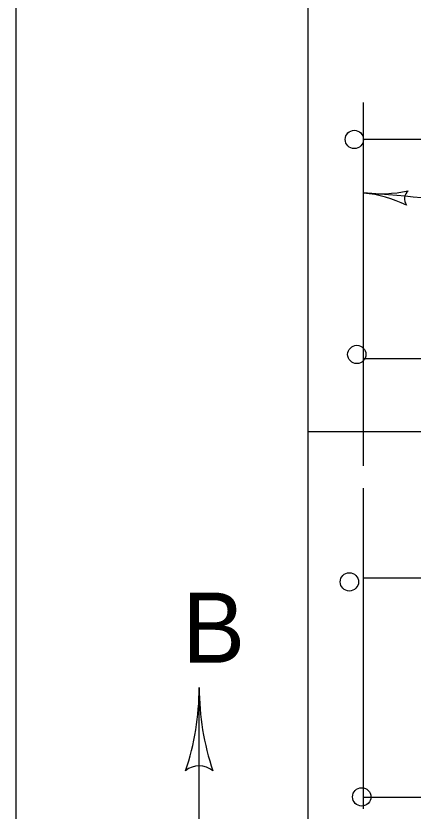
# Model space of a CAD drawing. Extents: x 997.6 to 1037, y 998.9 to 1022.8.
# Drawn here: x 1007 to 1008.357, y 1017.595 to 1020.313 of the extents above; entities that cross this region are included whole.
import ezdxf

# ---------------------------------------------------------------- set-up
doc = ezdxf.new("R2010")
doc.units = 0
for name, color, linetype in [('Level 1', 7, 'Continuous'), ('Level 10', 7, 'Continuous'), ('Level 11', 7, 'Continuous'), ('Level 2', 7, 'Continuous')]:
    doc.layers.add(name, color=color, linetype=linetype)

msp = doc.modelspace()

# ---------------------------------------------------------------- linework, layer by layer
at = {"layer": 'Level 1'}
for p, q in [((1007.9992, 1014.141), (1007.9992, 1020.3921)), ((1007.9992, 1018.8921), (1010.9992, 1018.8921)), ((1007.6263, 1018.0171), (1007.6237, 1017.9369)), ((1007.6263, 1017.2671), (1007.6263, 1018.0171))]:
    msp.add_line(p, q, dxfattribs=at)
for centre, radius, start, end in [((1008.2415, 1020.1738), 0.4688, 263.4796, 282.1484), ((1008.2415, 1020.1738), 0.4688, 263.4796, 282.1484), ((1008.2415, 1020.1738), 0.4688, 263.4674, 263.4796), ((1008.2415, 1020.1738), 0.4688, 263.4674, 263.4796), ((1007.9259, 1015.4398), 4.2763, 80.3998, 86.4829), ((1008.135, 1019.2424), 0.4688, 64.8268, 83.4735), ((1008.135, 1019.2424), 0.4688, 64.8268, 83.4735), ((1008.3653, 1019.6878), 0.0375, 132.2542, 214.3709), ((1008.3653, 1019.6878), 0.0375, 132.2542, 214.3709), ((1006.7356, 1018.0171), 0.8906, 341.3472, 359.9939), ((1008.5169, 1018.0171), 0.8906, 179.9878, 180), ((1008.5169, 1018.0171), 0.8906, 180, 198.6688), ((1007.6262, 1017.6784), 0.0713, 48.7746, 130.8913)]:
    msp.add_arc(centre, radius, start, end, dxfattribs=at)
at = {"layer": 'Level 10'}
msp.add_line((1007, 1021.5), (1007, 1000.5), dxfattribs=at)
at = {"layer": 'Level 11'}
msp.add_lwpolyline([(1007, 1000.5), (1035.5, 1000.5), (1035.5, 1021.5), (1007, 1021.5)], close=True, dxfattribs=at)
at = {"layer": 'Level 2'}
for p, q in [((1008.1867, 1020.0171), (1008.1867, 1018.7747)), ((1008.1867, 1019.8921), (1008.9009, 1019.8921)), ((1008.1867, 1019.1421), (1008.8833, 1019.1421)), ((1008.1867, 1018.6988), (1008.1867, 1017.6023)), ((1008.1867, 1018.3921), (1008.6069, 1018.3921)), ((1008.1867, 1017.6421), (1009.3117, 1017.6421))]:
    msp.add_line(p, q, dxfattribs=at)
for centre in [(1008.1564, 1019.891), (1008.1649, 1019.1559), (1008.1395, 1018.3786), (1008.1818, 1017.6435)]:
    msp.add_circle(centre, 0.0313, dxfattribs=at)

# ---------------------------------------------------------------- texts
at = {"layer": 'Level 1'}
msp.add_text('B', height=0.24, dxfattribs=at).set_placement((1007.5689, 1018.102))

doc.saveas('drawing.dxf')
